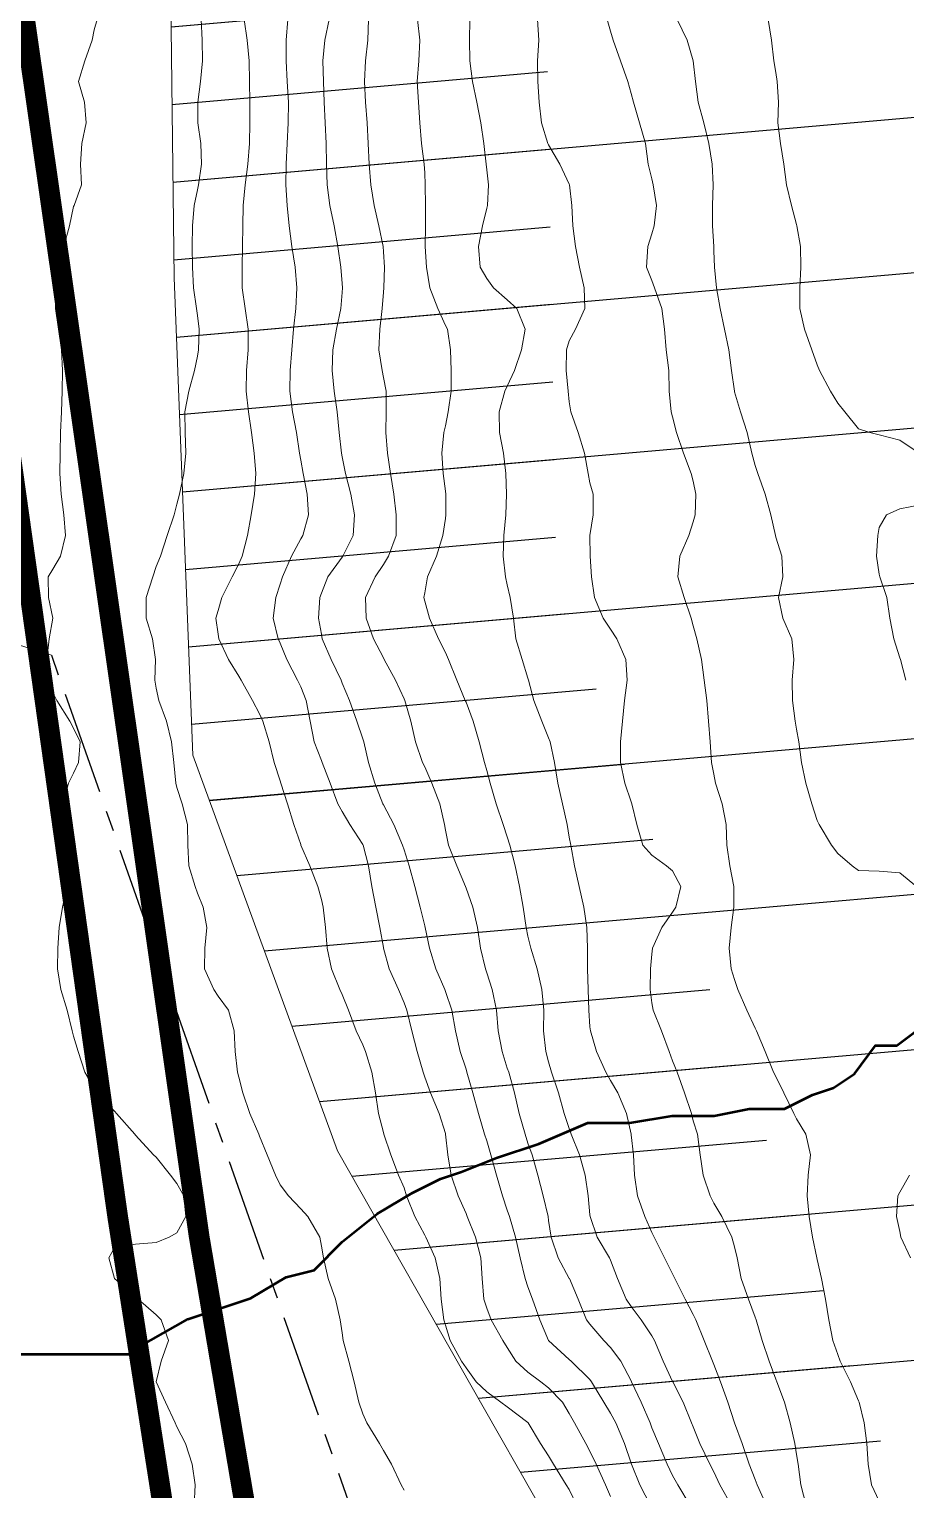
# Model space of a CAD drawing. Header units: centimetres. Extents: x 0 to 642158, y -847 to 649707.
# Drawn here: x 617073.68 to 617094.9, y 621337.13 to 621372.52 of the extents above; entities that cross this region are included whole.
import ezdxf

# ---------------------------------------------------------------- set-up
doc = ezdxf.new("R2010")
doc.units = ezdxf.units.CM
doc.header["$MEASUREMENT"] = 0
doc.linetypes.add('ACAD_ISO03W100', pattern=[30, 12, -18])
doc.linetypes.add('CENTERX2', pattern=[4, 2.5, -0.5, 0.5, -0.5])
for name, color, linetype, lineweight in [('MEV_flux_V', 7, 'Continuous', 15), ('MEV_layout inondation', 5, 'Continuous', 15), ('MEV_schema paysager_V', 7, 'Continuous', 20), ('WAL_topographie 0.5', 253, 'Continuous', 20)]:
    doc.layers.add(name, color=color, linetype=linetype, lineweight=lineweight)
doc.layers.add('MEV_schema paysager_Ha', color=7, linetype='Continuous', lineweight=25, transparency=0.13)
doc.layers.add('SPW_parcellaire cadastral', color=7, linetype='CENTERX2', lineweight=25, true_color=0xff0542)
picture_1 = doc.add_image_def('image2.png', size_in_pixel=(6614, 11023))

msp = doc.modelspace()

# ---------------------------------------------------------------- hatches: boundary and pattern name
at = {"layer": 'MEV_schema paysager_Ha', "transparency": 33554687}
h = msp.add_hatch(dxfattribs=at)
h.set_pattern_fill('ANSI31', color=60, scale=30, angle=320)
h.paths.add_polyline_path([(617170.419, 620834.567), (617172.651, 620836.166), (617173.767, 620838.36), (617176.52, 620837.394), (617174.806, 620846.341), (617170.861, 620863.855), (617160.166, 620908.624), (617154.776, 620933.562), (617146.673, 620971.647), (617141.556, 621000.514), (617137.768, 621021.34), (617128.09, 621079.063), (617126.156, 621093.864), (617119.316, 621143.104), (617111.792, 621208.391), (617108.156, 621251.964), (617106.162, 621276.436), (617103.961, 621303.676), (617102.134, 621336.288), (617100.135, 621389.845), (617096.516, 621463.981), (617093.32, 621529.296), (617090.317, 621582.148), (617088.875, 621608.789), (617089.552, 621610.434), (617091.584, 621610.24), (617079.838, 621624.63), (617079.15, 621614.869), (617077.224, 621610.745), (617075.161, 621604.283), (617075.024, 621597.272), (617074.199, 621592.185), (617074.199, 621587.785), (617073.373, 621584.761), (617071.723, 621576.1), (617070.554, 621571.223), (617069.004, 621567.237), (617065.792, 621560.483), (617065.459, 621555.39), (617064.352, 621548.747), (617063.248, 621545.861), (617063.538, 621539.763), (617064.894, 621531.341), (617066.831, 621523.888), (617067.993, 621518.758), (617069.311, 621511.094), (617070.285, 621505.466), (617073.425, 621497.132), (617077.756, 621487.932), (617080.679, 621477.434), (617081.545, 621462.498), (617082.024, 621453.112), (617079.891, 621448.421), (617077.757, 621439.358), (617074.131, 621434.987), (617070.825, 621431.469), (617069.438, 621426.671), (617071.018, 621420.988), (617073.27, 621414.516), (617077.07, 621409.311), (617077.914, 621402.699), (617079.322, 621395.946), (617077.774, 621388.912), (617077.028, 621379.272), (617077.18, 621366.49), (617077.637, 621354.926), (617081.138, 621345.34), (617084.667, 621339.141), (617088.419, 621332.55), (617091.943, 621324.141), (617093.489, 621313.549), (617093.991, 621301.308), (617095.095, 621293.181), (617098.226, 621286.522), (617098.599, 621269.214), (617098.32, 621260.56), (617100.919, 621240.097), (617102.163, 621224.304), (617102.661, 621213.61), (617104.31, 621203.418), (617105.03, 621196.058), (617108.853, 621175.666), (617110.452, 621164.481), (617113.761, 621137.233), (617115.569, 621117.477), (617117.489, 621112.22), (617116.988, 621109.132), (617114.316, 621105.794), (617111.985, 621102.229), (617112.056, 621101.1), (617120.765, 621101.771), (617121.63, 621095.928), (617112.376, 621095.304), (617112.524, 621092.145), (617113.883, 621089.004), (617118.105, 621088.839), (617120.775, 621088.744), (617122.967, 621085.98), (617123.825, 621080.262), (617124.207, 621073.973), (617125.553, 621066.79), (617126.9, 621057.169), (617128.055, 621049.377), (617129.783, 621041.532), (617130.994, 621026.347), (617134.207, 621004.931), (617136.145, 620988.525), (617136.031, 620979.069), (617142.374, 620949.543), (617145.918, 620930.208), (617153.153, 620899.212), (617158.672, 620872.657), (617161.08, 620858.212), (617163.85, 620847.016), (617167.101, 620840.155), (617169.922, 620834.909)])
h = msp.add_hatch(dxfattribs=at)
h.set_pattern_fill('ANSI31', color=60, scale=15, angle=320)
h.paths.add_polyline_path([(617170.419, 620834.567), (617172.651, 620836.166), (617173.767, 620838.36), (617172.164, 620839.948), (617169.222, 620844.997), (617165.011, 620861.103), (617155.295, 620905.773), (617149.967, 620930.558), (617141.637, 620968.956), (617138.302, 620999.865), (617134.651, 621021.029), (617125.75, 621078.391), (617121.772, 621092.578), (617115.806, 621141.831), (617107.516, 621206.061), (617103.711, 621250.656), (617102.096, 621275.072), (617098.522, 621305.188), (617095.036, 621336.316), (617086.438, 621359.081), (617085.934, 621388.312), (617080.11, 621426.004), (617086.838, 621442.658), (617088.578, 621463.389), (617083.681, 621500.211), (617076.945, 621529.071), (617073.11, 621552.713), (617080.742, 621582.645), (617082.21, 621610.23), (617089.552, 621610.434), (617091.584, 621610.24), (617079.838, 621624.63), (617079.15, 621614.869), (617077.224, 621610.745), (617075.161, 621604.283), (617075.024, 621597.272), (617074.199, 621592.185), (617074.199, 621587.785), (617073.373, 621584.761), (617071.723, 621576.1), (617070.554, 621571.223), (617069.004, 621567.237), (617065.792, 621560.483), (617065.459, 621555.39), (617064.352, 621548.747), (617063.248, 621545.861), (617063.538, 621539.763), (617064.894, 621531.341), (617066.831, 621523.888), (617067.993, 621518.758), (617069.311, 621511.094), (617070.285, 621505.466), (617073.425, 621497.132), (617077.756, 621487.932), (617080.679, 621477.434), (617081.545, 621462.498), (617082.024, 621453.112), (617079.891, 621448.421), (617077.757, 621439.358), (617074.131, 621434.987), (617070.825, 621431.469), (617069.438, 621426.671), (617071.018, 621420.988), (617073.27, 621414.516), (617077.07, 621409.311), (617077.914, 621402.699), (617079.322, 621395.946), (617077.774, 621388.912), (617077.028, 621379.272), (617077.18, 621366.49), (617077.637, 621354.926), (617081.138, 621345.34), (617084.667, 621339.141), (617088.419, 621332.55), (617091.943, 621324.141), (617093.489, 621313.549), (617093.991, 621301.308), (617095.095, 621293.181), (617098.226, 621286.522), (617098.599, 621269.214), (617098.32, 621260.56), (617100.919, 621240.097), (617102.163, 621224.304), (617102.661, 621213.61), (617104.31, 621203.418), (617105.03, 621196.058), (617108.853, 621175.666), (617110.452, 621164.481), (617113.761, 621137.233), (617115.569, 621117.477), (617117.489, 621112.22), (617116.988, 621109.132), (617114.316, 621105.794), (617111.985, 621102.229), (617112.056, 621101.1), (617120.765, 621101.771), (617121.63, 621095.928), (617112.376, 621095.304), (617112.524, 621092.145), (617113.883, 621089.004), (617118.105, 621088.839), (617120.775, 621088.744), (617122.967, 621085.98), (617123.825, 621080.262), (617124.207, 621073.973), (617125.553, 621066.79), (617126.9, 621057.169), (617128.055, 621049.377), (617129.783, 621041.532), (617130.994, 621026.347), (617134.207, 621004.931), (617136.145, 620988.525), (617136.031, 620979.069), (617142.374, 620949.543), (617145.918, 620930.208), (617153.153, 620899.212), (617158.672, 620872.657), (617161.08, 620858.212), (617163.85, 620847.016), (617167.101, 620840.155), (617169.922, 620834.909)])

# ---------------------------------------------------------------- linework, layer by layer
at = {"layer": 'MEV_flux_V', "color": 30, "linetype": 'ACAD_ISO03W100', "ltscale": 0.2}
msp.add_lwpolyline([(616984.209, 621368.582, -0.092386), (617074.212, 621357.354)], format="xyb", dxfattribs=at)
at = {"layer": 'MEV_layout inondation', "lineweight": 50}
msp.add_lwpolyline([(617073.265, 621340.417), (617076.154, 621340.417), (617076.154, 621340.587), (617076.324, 621340.587), (617077.513, 621341.266), (617079.042, 621341.776), (617079.892, 621342.285), (617080.571, 621342.455), (617081.251, 621343.135), (617082.101, 621343.814), (617082.951, 621344.324), (617083.63, 621344.664), (617084.14, 621344.834), (617084.99, 621345.173), (617086.009, 621345.513), (617087.199, 621346.023), (617088.218, 621346.023), (617089.238, 621346.193), (617090.257, 621346.193), (617091.107, 621346.362), (617091.957, 621346.362), (617092.637, 621346.702), (617093.146, 621346.872), (617093.656, 621347.212), (617094.166, 621347.891), (617094.676, 621347.891), (617095.355, 621348.401)], dxfattribs=at)
at = {"layer": 'MEV_schema paysager_V', "color": 60}
msp.add_lwpolyline([(617077.07, 621409.311), (617077.914, 621402.699), (617079.322, 621395.946), (617077.774, 621388.912), (617077.028, 621379.272), (617077.18, 621366.49), (617077.637, 621354.926), (617081.138, 621345.34), (617084.667, 621339.141), (617088.419, 621332.55), (617091.943, 621324.141), (617093.489, 621313.549), (617093.991, 621301.308), (617095.095, 621293.181), (617098.226, 621286.522), (617098.599, 621269.214), (617098.32, 621260.56), (617100.919, 621240.097), (617102.163, 621224.304)], dxfattribs=at)
at = {"layer": 'MEV_schema paysager_V', "color": 60, "const_width": 0.5}
for points in [[(617110.277, 621100.618), (617111.124, 621109.529), (617111.382, 621116.71), (617111.574, 621125.307), (617110.935, 621135.4), (617109.34, 621150.055), (617106.104, 621177.648), (617104.154, 621190.505), (617102.541, 621197.282), (617100.539, 621209.483), (617096.053, 621236.837), (617089.623, 621273.757), (617077.79, 621343.258), (617071.163, 621389.516)], [(617108.822, 621103.031), (617109.811, 621117.869), (617110.075, 621125.387), (617109.255, 621136.748), (617107.17, 621155.599), (617105.176, 621171.458), (617103.362, 621186.14), (617101.579, 621194.056), (617099.483, 621205.218), (617096.884, 621218.628), (617084.5, 621288.232), (617075.813, 621343.77), (617069.415, 621389.248)]]:
    msp.add_lwpolyline(points, dxfattribs=at)
at = {"layer": 'SPW_parcellaire cadastral'}
msp.add_lwpolyline([(616994.605, 621177.519), (616985.886, 621207.147), (616944.019, 621346.288), (616971.753, 621365.049), (617029.25, 621381.354), (617065.63, 621389.514), (617071.741, 621390.887), (617073.221, 621360.179), (617089.684, 621313.243), (617093.033, 621290.202), (617101.744, 621209.692), (616994.605, 621177.519)], dxfattribs=at)
at = {"layer": 'WAL_topographie 0.5'}
for points in [[(617075.321, 621372.75), (617075.25, 621372.5), (617075.195, 621372.25), (617075.02, 621371.75), (617074.868, 621371.25), (617075.01, 621370.75), (617075.054, 621370.25), (617074.947, 621369.75), (617074.919, 621369.25), (617074.937, 621368.75), (617074.764, 621368.25), (617074.75, 621368.219), (617074.647, 621367.75), (617074.511, 621367.25), (617074.371, 621366.75), (617074.3, 621366.25), (617074.313, 621365.75), (617074.386, 621365.25), (617074.46, 621364.75), (617074.484, 621364.25), (617074.474, 621363.75), (617074.454, 621363.25), (617074.433, 621362.75), (617074.424, 621362.25), (617074.418, 621361.75), (617074.447, 621361.25), (617074.51, 621360.75), (617074.55, 621360.25), (617074.432, 621359.75), (617074.25, 621359.436), (617074.13, 621359.25), (617074.145, 621358.75), (617074.25, 621358.25), (617074.25, 621358.25), (617074.25, 621358.25), (617074.156, 621357.75), (617074.099, 621357.25), (617074.152, 621356.75), (617074.25, 621356.45), (617074.343, 621356.25), (617074.656, 621355.75), (617074.75, 621355.583), (617074.906, 621355.25), (617074.866, 621354.75), (617074.75, 621354.495), (617074.626, 621354.25), (617074.498, 621353.75), (617074.536, 621353.25), (617074.615, 621352.75), (617074.647, 621352.25), (617074.594, 621351.75), (617074.484, 621351.25), (617074.396, 621350.75), (617074.364, 621350.25), (617074.36, 621349.75), (617074.444, 621349.25), (617074.591, 621348.75), (617074.714, 621348.25), (617074.75, 621348.125), (617074.858, 621347.75), (617075.018, 621347.25), (617075.25, 621346.86), (617075.315, 621346.75), (617075.75, 621346.299), (617075.788, 621346.25), (617076.228, 621345.75), (617076.25, 621345.726), (617076.684, 621345.25), (617076.75, 621345.188), (617077.094, 621344.75), (617077.25, 621344.548), (617077.42, 621344.25), (617077.468, 621343.75), (617077.25, 621343.356), (617077.066, 621343.25), (617076.75, 621343.124), (617076.25, 621343.078), (617075.75, 621343.006), (617075.6, 621342.75), (617075.74, 621342.25), (617075.75, 621342.239), (617076.25, 621341.813), (617076.311, 621341.75), (617076.75, 621341.366), (617076.868, 621341.25), (617077.047, 621340.75), (617076.868, 621340.25), (617076.75, 621339.75), (617076.971, 621339.25), (617077.212, 621338.75), (617077.25, 621338.659), (617077.457, 621338.25), (617077.616, 621337.75), (617077.692, 621337.25), (617077.669, 621336.75)], [(617077.838, 621372.75), (617077.863, 621372.25), (617077.867, 621371.75), (617077.819, 621371.25), (617077.753, 621370.75), (617077.755, 621370.25), (617077.826, 621369.75), (617077.848, 621369.25), (617077.771, 621368.75), (617077.75, 621368.627), (617077.672, 621368.25), (617077.631, 621367.75), (617077.623, 621367.25), (617077.624, 621366.75), (617077.65, 621366.25), (617077.726, 621365.75), (617077.75, 621365.579), (617077.787, 621365.25), (617077.772, 621364.75), (617077.75, 621364.595), (617077.678, 621364.25), (617077.536, 621363.75), (617077.439, 621363.25), (617077.452, 621362.75), (617077.468, 621362.25), (617077.416, 621361.75), (617077.312, 621361.25), (617077.25, 621361.007), (617077.18, 621360.75), (617077.011, 621360.25), (617076.855, 621359.75), (617076.75, 621359.497), (617076.669, 621359.25), (617076.51, 621358.75), (617076.509, 621358.25), (617076.656, 621357.75), (617076.735, 621357.25), (617076.719, 621356.75), (617076.75, 621356.553), (617076.811, 621356.25), (617076.996, 621355.75), (617077.117, 621355.25), (617077.173, 621354.75), (617077.226, 621354.25), (617077.25, 621354.145), (617077.375, 621353.75), (617077.506, 621353.25), (617077.515, 621352.75), (617077.537, 621352.25), (617077.689, 621351.75), (617077.75, 621351.587), (617077.889, 621351.25), (617077.978, 621350.75), (617077.929, 621350.25), (617077.921, 621349.75), (617078.141, 621349.25), (617078.25, 621349.093), (617078.5, 621348.75), (617078.64, 621348.25), (617078.661, 621347.75), (617078.721, 621347.25), (617078.75, 621347.129), (617078.849, 621346.75), (617079.012, 621346.25), (617079.232, 621345.75), (617079.25, 621345.7), (617079.437, 621345.25), (617079.635, 621344.75), (617079.75, 621344.519), (617079.956, 621344.25), (617080.25, 621343.941), (617080.424, 621343.75), (617080.707, 621343.25), (617080.75, 621343.033), (617080.801, 621342.75), (617080.913, 621342.25), (617081.088, 621341.75), (617081.203, 621341.25), (617081.25, 621340.934), (617081.278, 621340.75), (617081.41, 621340.25), (617081.54, 621339.75), (617081.651, 621339.25), (617081.75, 621338.969), (617081.846, 621338.75), (617082.157, 621338.25), (617082.25, 621338.085), (617082.448, 621337.75), (617082.678, 621337.25), (617082.75, 621337.119)], [(617078.877, 621372.75), (617078.953, 621372.25), (617079, 621371.75), (617079.01, 621371.25), (617079.013, 621370.75), (617079.016, 621370.25), (617079.005, 621369.75), (617078.966, 621369.25), (617078.902, 621368.75), (617078.852, 621368.25), (617078.843, 621367.75), (617078.842, 621367.25), (617078.829, 621366.75), (617078.832, 621366.25), (617078.903, 621365.75), (617078.973, 621365.25), (617078.974, 621364.75), (617078.934, 621364.25), (617078.926, 621363.75), (617078.986, 621363.25), (617079.057, 621362.75), (617079.123, 621362.25), (617079.162, 621361.75), (617079.127, 621361.25), (617079.048, 621360.75), (617078.956, 621360.25), (617078.827, 621359.75), (617078.75, 621359.563), (617078.592, 621359.25), (617078.335, 621358.75), (617078.25, 621358.438), (617078.194, 621358.25), (617078.25, 621357.864), (617078.266, 621357.75), (617078.5, 621357.25), (617078.75, 621356.844), (617078.805, 621356.75), (617079.083, 621356.25), (617079.25, 621355.927), (617079.327, 621355.75), (617079.48, 621355.25), (617079.607, 621354.75), (617079.75, 621354.306), (617079.768, 621354.25), (617079.928, 621353.75), (617080.082, 621353.25), (617080.25, 621352.761), (617080.254, 621352.75), (617080.47, 621352.25), (617080.662, 621351.75), (617080.75, 621351.434), (617080.788, 621351.25), (617080.844, 621350.75), (617080.89, 621350.25), (617080.991, 621349.75), (617081.196, 621349.25), (617081.25, 621349.129), (617081.407, 621348.75), (617081.591, 621348.25), (617081.75, 621347.915), (617081.814, 621347.75), (617081.972, 621347.25), (617082.056, 621346.75), (617082.133, 621346.25), (617082.25, 621345.788), (617082.26, 621345.75), (617082.427, 621345.25), (617082.616, 621344.75), (617082.75, 621344.443), (617082.811, 621344.25), (617083.012, 621343.75), (617083.25, 621343.303), (617083.279, 621343.25), (617083.502, 621342.75), (617083.612, 621342.25), (617083.65, 621341.75), (617083.71, 621341.25), (617083.75, 621341.117), (617083.867, 621340.75), (617084.137, 621340.25), (617084.25, 621340.089), (617084.495, 621339.75), (617084.75, 621339.507), (617085.092, 621339.25), (617085.25, 621339.14), (617085.75, 621338.757), (617085.756, 621338.75), (617086.053, 621338.25), (617086.25, 621337.952), (617086.364, 621337.75), (617086.677, 621337.25), (617086.75, 621337.135), (617086.932, 621336.75)], [(617079.936, 621372.75), (617079.896, 621372.25), (617079.894, 621371.75), (617079.923, 621371.25), (617079.949, 621370.75), (617079.94, 621370.25), (617079.916, 621369.75), (617079.895, 621369.25), (617079.89, 621368.75), (617079.918, 621368.25), (617079.967, 621367.75), (617080.036, 621367.25), (617080.114, 621366.75), (617080.153, 621366.25), (617080.13, 621365.75), (617080.075, 621365.25), (617080.032, 621364.75), (617079.992, 621364.25), (617079.984, 621363.75), (617080.05, 621363.25), (617080.142, 621362.75), (617080.222, 621362.25), (617080.25, 621362.073), (617080.304, 621361.75), (617080.402, 621361.25), (617080.44, 621360.75), (617080.297, 621360.25), (617080.25, 621360.17), (617080.022, 621359.75), (617079.808, 621359.25), (617079.75, 621359.069), (617079.642, 621358.75), (617079.581, 621358.25), (617079.698, 621357.75), (617079.75, 621357.64), (617079.913, 621357.25), (617080.172, 621356.75), (617080.25, 621356.581), (617080.378, 621356.25), (617080.476, 621355.75), (617080.576, 621355.25), (617080.75, 621354.801), (617080.771, 621354.75), (617080.962, 621354.25), (617081.146, 621353.75), (617081.25, 621353.566), (617081.438, 621353.25), (617081.75, 621352.766), (617081.758, 621352.75), (617081.891, 621352.25), (617081.971, 621351.75), (617082.068, 621351.25), (617082.161, 621350.75), (617082.25, 621350.266), (617082.253, 621350.25), (617082.389, 621349.75), (617082.616, 621349.25), (617082.75, 621348.932), (617082.82, 621348.75), (617082.941, 621348.25), (617083.064, 621347.75), (617083.209, 621347.25), (617083.25, 621347.125), (617083.387, 621346.75), (617083.599, 621346.25), (617083.75, 621345.759), (617083.752, 621345.75), (617083.81, 621345.25), (617083.894, 621344.75), (617084.056, 621344.25), (617084.25, 621343.827), (617084.28, 621343.75), (617084.478, 621343.25), (617084.606, 621342.75), (617084.64, 621342.25), (617084.679, 621341.75), (617084.75, 621341.531), (617084.859, 621341.25), (617085.142, 621340.75), (617085.25, 621340.582), (617085.457, 621340.25), (617085.75, 621339.979), (617086.059, 621339.75), (617086.25, 621339.604), (617086.588, 621339.25), (617086.75, 621338.977), (617086.88, 621338.75), (617087.15, 621338.25), (617087.25, 621338.067), (617087.402, 621337.75), (617087.623, 621337.25), (617087.75, 621336.966)], [(617080.94, 621372.75), (617080.83, 621372.25), (617080.787, 621371.75), (617080.799, 621371.25), (617080.819, 621370.75), (617080.84, 621370.25), (617080.865, 621369.75), (617080.874, 621369.25), (617080.888, 621368.75), (617080.956, 621368.25), (617081.058, 621367.75), (617081.148, 621367.25), (617081.219, 621366.75), (617081.25, 621366.353), (617081.258, 621366.25), (617081.25, 621366.135), (617081.223, 621365.75), (617081.113, 621365.25), (617081.022, 621364.75), (617081.007, 621364.25), (617081.055, 621363.75), (617081.127, 621363.25), (617081.176, 621362.75), (617081.232, 621362.25), (617081.25, 621362.159), (617081.332, 621361.75), (617081.459, 621361.25), (617081.552, 621360.75), (617081.517, 621360.25), (617081.267, 621359.75), (617081.25, 621359.727), (617080.902, 621359.25), (617080.75, 621358.857), (617080.711, 621358.75), (617080.675, 621358.25), (617080.75, 621357.858), (617080.771, 621357.75), (617080.986, 621357.25), (617081.224, 621356.75), (617081.25, 621356.674), (617081.425, 621356.25), (617081.606, 621355.75), (617081.75, 621355.324), (617081.772, 621355.25), (617081.89, 621354.75), (617082.039, 621354.25), (617082.236, 621353.75), (617082.25, 621353.724), (617082.499, 621353.25), (617082.715, 621352.75), (617082.75, 621352.633), (617082.87, 621352.25), (617083.007, 621351.75), (617083.14, 621351.25), (617083.25, 621350.795), (617083.262, 621350.75), (617083.368, 621350.25), (617083.516, 621349.75), (617083.735, 621349.25), (617083.75, 621349.206), (617083.904, 621348.75), (617083.995, 621348.25), (617084.108, 621347.75), (617084.25, 621347.32), (617084.271, 621347.25), (617084.418, 621346.75), (617084.551, 621346.25), (617084.701, 621345.75), (617084.75, 621345.582), (617084.854, 621345.25), (617084.988, 621344.75), (617085.135, 621344.25), (617085.25, 621343.904), (617085.3, 621343.75), (617085.444, 621343.25), (617085.557, 621342.75), (617085.68, 621342.25), (617085.75, 621342.045), (617085.86, 621341.75), (617086.038, 621341.25), (617086.246, 621340.75), (617086.25, 621340.745), (617086.75, 621340.291), (617086.798, 621340.25), (617087.25, 621339.801), (617087.288, 621339.75), (617087.59, 621339.25), (617087.75, 621338.984), (617087.873, 621338.75), (617088.084, 621338.25), (617088.25, 621337.779), (617088.26, 621337.75), (617088.455, 621337.25), (617088.718, 621336.75)], [(617081.889, 621372.75), (617081.869, 621372.25), (617081.82, 621371.75), (617081.794, 621371.25), (617081.818, 621370.75), (617081.859, 621370.25), (617081.879, 621369.75), (617081.905, 621369.25), (617081.949, 621368.75), (617082.026, 621368.25), (617082.141, 621367.75), (617082.242, 621367.25), (617082.25, 621367.125), (617082.273, 621366.75), (617082.258, 621366.25), (617082.25, 621366.147), (617082.221, 621365.75), (617082.164, 621365.25), (617082.139, 621364.75), (617082.22, 621364.25), (617082.25, 621364.08), (617082.315, 621363.75), (617082.314, 621363.25), (617082.306, 621362.75), (617082.349, 621362.25), (617082.421, 621361.75), (617082.499, 621361.25), (617082.561, 621360.75), (617082.555, 621360.25), (617082.374, 621359.75), (617082.25, 621359.55), (617082.049, 621359.25), (617081.819, 621358.75), (617081.83, 621358.25), (617082.01, 621357.75), (617082.25, 621357.288), (617082.268, 621357.25), (617082.541, 621356.75), (617082.75, 621356.294), (617082.769, 621356.25), (617082.913, 621355.75), (617083.023, 621355.25), (617083.2, 621354.75), (617083.25, 621354.645), (617083.421, 621354.25), (617083.612, 621353.75), (617083.726, 621353.25), (617083.75, 621353.114), (617083.825, 621352.75), (617084.025, 621352.25), (617084.235, 621351.75), (617084.25, 621351.707), (617084.415, 621351.25), (617084.528, 621350.75), (617084.6, 621350.25), (617084.72, 621349.75), (617084.75, 621349.658), (617084.885, 621349.25), (617084.988, 621348.75), (617085.03, 621348.25), (617085.121, 621347.75), (617085.25, 621347.348), (617085.283, 621347.25), (617085.425, 621346.75), (617085.538, 621346.25), (617085.679, 621345.75), (617085.75, 621345.532), (617085.848, 621345.25), (617085.988, 621344.75), (617086.118, 621344.25), (617086.235, 621343.75), (617086.25, 621343.653), (617086.314, 621343.25), (617086.477, 621342.75), (617086.75, 621342.252), (617086.752, 621342.25), (617086.965, 621341.75), (617087.168, 621341.25), (617087.25, 621341.147), (617087.589, 621340.75), (617087.75, 621340.579), (617087.997, 621340.25), (617088.25, 621339.767), (617088.258, 621339.75), (617088.491, 621339.25), (617088.707, 621338.75), (617088.75, 621338.632), (617088.91, 621338.25), (617089.116, 621337.75), (617089.25, 621337.48), (617089.378, 621337.25), (617089.68, 621336.75)], [(617083.079, 621372.75), (617083.133, 621372.25), (617083.107, 621371.75), (617083.069, 621371.25), (617083.096, 621370.75), (617083.13, 621370.25), (617083.176, 621369.75), (617083.24, 621369.25), (617083.25, 621369.036), (617083.263, 621368.75), (617083.269, 621368.25), (617083.269, 621367.75), (617083.264, 621367.25), (617083.293, 621366.75), (617083.377, 621366.25), (617083.569, 621365.75), (617083.75, 621365.343), (617083.8, 621365.25), (617083.874, 621364.75), (617083.89, 621364.25), (617083.892, 621363.75), (617083.82, 621363.25), (617083.75, 621362.912), (617083.709, 621362.75), (617083.664, 621362.25), (617083.698, 621361.75), (617083.75, 621361.324), (617083.759, 621361.25), (617083.765, 621360.75), (617083.75, 621360.662), (617083.687, 621360.25), (617083.535, 621359.75), (617083.319, 621359.25), (617083.25, 621358.862), (617083.23, 621358.75), (617083.25, 621358.66), (617083.363, 621358.25), (617083.583, 621357.75), (617083.75, 621357.418), (617083.825, 621357.25), (617084.029, 621356.75), (617084.233, 621356.25), (617084.25, 621356.21), (617084.426, 621355.75), (617084.57, 621355.25), (617084.699, 621354.75), (617084.75, 621354.559), (617084.838, 621354.25), (617084.981, 621353.75), (617085.146, 621353.25), (617085.25, 621352.952), (617085.311, 621352.75), (617085.439, 621352.25), (617085.548, 621351.75), (617085.637, 621351.25), (617085.708, 621350.75), (617085.75, 621350.547), (617085.82, 621350.25), (617085.971, 621349.75), (617086.089, 621349.25), (617086.13, 621348.75), (617086.125, 621348.25), (617086.182, 621347.75), (617086.25, 621347.5), (617086.322, 621347.25), (617086.486, 621346.75), (617086.629, 621346.25), (617086.75, 621345.88), (617086.799, 621345.75), (617086.998, 621345.25), (617087.135, 621344.75), (617087.204, 621344.25), (617087.25, 621343.792), (617087.254, 621343.75), (617087.427, 621343.25), (617087.727, 621342.75), (617087.75, 621342.697), (617087.92, 621342.25), (617088.131, 621341.75), (617088.25, 621341.572), (617088.49, 621341.25), (617088.75, 621340.859), (617088.811, 621340.75), (617089.023, 621340.25), (617089.25, 621339.756), (617089.253, 621339.75), (617089.509, 621339.25), (617089.712, 621338.75), (617089.75, 621338.657), (617089.914, 621338.25), (617090.152, 621337.75), (617090.25, 621337.563), (617090.398, 621337.25), (617090.68, 621336.75)], [(617084.346, 621372.75), (617084.331, 621372.25), (617084.345, 621371.75), (617084.405, 621371.25), (617084.513, 621370.75), (617084.609, 621370.25), (617084.678, 621369.75), (617084.736, 621369.25), (617084.75, 621369.11), (617084.793, 621368.75), (617084.769, 621368.25), (617084.75, 621368.18), (617084.647, 621367.75), (617084.55, 621367.25), (617084.595, 621366.75), (617084.75, 621366.48), (617084.912, 621366.25), (617085.25, 621365.963), (617085.481, 621365.75), (617085.679, 621365.25), (617085.597, 621364.75), (617085.426, 621364.25), (617085.25, 621363.867), (617085.191, 621363.75), (617085.054, 621363.25), (617085.064, 621362.75), (617085.156, 621362.25), (617085.212, 621361.75), (617085.226, 621361.25), (617085.212, 621360.75), (617085.167, 621360.25), (617085.153, 621359.75), (617085.209, 621359.25), (617085.25, 621359.058), (617085.32, 621358.75), (617085.397, 621358.25), (617085.457, 621357.75), (617085.606, 621357.25), (617085.75, 621356.794), (617085.764, 621356.75), (617085.89, 621356.25), (617086.084, 621355.75), (617086.25, 621355.352), (617086.286, 621355.25), (617086.388, 621354.75), (617086.473, 621354.25), (617086.584, 621353.75), (617086.696, 621353.25), (617086.75, 621352.943), (617086.784, 621352.75), (617086.874, 621352.25), (617086.99, 621351.75), (617087.106, 621351.25), (617087.174, 621350.75), (617087.19, 621350.25), (617087.19, 621349.75), (617087.206, 621349.25), (617087.22, 621348.75), (617087.25, 621348.346), (617087.26, 621348.25), (617087.407, 621347.75), (617087.636, 621347.25), (617087.75, 621347.048), (617087.922, 621346.75), (617088.136, 621346.25), (617088.248, 621345.75), (617088.25, 621345.734), (617088.301, 621345.25), (617088.325, 621344.75), (617088.398, 621344.25), (617088.576, 621343.75), (617088.75, 621343.362), (617088.801, 621343.25), (617089.056, 621342.75), (617089.25, 621342.366), (617089.305, 621342.25), (617089.553, 621341.75), (617089.75, 621341.378), (617089.813, 621341.25), (617090.015, 621340.75), (617090.215, 621340.25), (617090.25, 621340.165), (617090.414, 621339.75), (617090.585, 621339.25), (617090.75, 621338.75), (617090.75, 621338.75), (617090.935, 621338.25), (617091.107, 621337.75), (617091.25, 621337.377), (617091.298, 621337.25), (617091.525, 621336.75)], [(617085.979, 621372.75), (617086.01, 621372.25), (617085.981, 621371.75), (617085.988, 621371.25), (617086.024, 621370.75), (617086.081, 621370.25), (617086.228, 621369.75), (617086.25, 621369.713), (617086.523, 621369.25), (617086.75, 621368.761), (617086.755, 621368.75), (617086.81, 621368.25), (617086.837, 621367.75), (617086.904, 621367.25), (617086.997, 621366.75), (617087.107, 621366.25), (617087.128, 621365.75), (617086.901, 621365.25), (617086.75, 621364.964), (617086.685, 621364.75), (617086.671, 621364.25), (617086.721, 621363.75), (617086.75, 621363.491), (617086.785, 621363.25), (617086.961, 621362.75), (617087.118, 621362.25), (617087.208, 621361.75), (617087.25, 621361.524), (617087.332, 621361.25), (617087.328, 621360.75), (617087.25, 621360.25), (617087.254, 621359.75), (617087.291, 621359.25), (617087.361, 621358.75), (617087.569, 621358.25), (617087.75, 621357.985), (617087.903, 621357.75), (617088.121, 621357.25), (617088.152, 621356.75), (617088.088, 621356.25), (617088.038, 621355.75), (617087.992, 621355.25), (617087.99, 621354.75), (617088.097, 621354.25), (617088.25, 621353.798), (617088.266, 621353.75), (617088.382, 621353.25), (617088.528, 621352.75), (617088.75, 621352.508), (617089.107, 621352.25), (617089.25, 621352.123), (617089.448, 621351.75), (617089.327, 621351.25), (617089.25, 621351.125), (617088.99, 621350.75), (617088.763, 621350.25), (617088.75, 621350.107), (617088.717, 621349.75), (617088.705, 621349.25), (617088.75, 621348.927), (617088.778, 621348.75), (617088.983, 621348.25), (617089.168, 621347.75), (617089.25, 621347.526), (617089.358, 621347.25), (617089.543, 621346.75), (617089.707, 621346.25), (617089.75, 621346.067), (617089.851, 621345.75), (617089.919, 621345.25), (617089.988, 621344.75), (617090.164, 621344.25), (617090.25, 621344.076), (617090.447, 621343.75), (617090.686, 621343.25), (617090.75, 621343.016), (617090.813, 621342.75), (617090.914, 621342.25), (617091.085, 621341.75), (617091.25, 621341.315), (617091.275, 621341.25), (617091.423, 621340.75), (617091.591, 621340.25), (617091.75, 621339.808), (617091.778, 621339.75), (617091.962, 621339.25), (617092.096, 621338.75), (617092.207, 621338.25), (617092.25, 621337.982), (617092.288, 621337.75), (617092.356, 621337.25), (617092.482, 621336.75)], [(617087.667, 621372.75), (617087.75, 621372.469), (617087.815, 621372.25), (617087.991, 621371.75), (617088.169, 621371.25), (617088.25, 621370.96), (617088.306, 621370.75), (617088.448, 621370.25), (617088.594, 621369.75), (617088.658, 621369.25), (617088.75, 621368.894), (617088.782, 621368.75), (617088.862, 621368.25), (617088.801, 621367.75), (617088.75, 621367.559), (617088.653, 621367.25), (617088.618, 621366.75), (617088.75, 621366.431), (617088.815, 621366.25), (617088.991, 621365.75), (617089.056, 621365.25), (617089.099, 621364.75), (617089.157, 621364.25), (617089.165, 621363.75), (617089.214, 621363.25), (617089.25, 621363.128), (617089.345, 621362.75), (617089.518, 621362.25), (617089.701, 621361.75), (617089.75, 621361.564), (617089.813, 621361.25), (617089.801, 621360.75), (617089.75, 621360.579), (617089.641, 621360.25), (617089.427, 621359.75), (617089.377, 621359.25), (617089.533, 621358.75), (617089.698, 621358.25), (617089.75, 621358.065), (617089.841, 621357.75), (617089.953, 621357.25), (617090.019, 621356.75), (617090.076, 621356.25), (617090.124, 621355.75), (617090.163, 621355.25), (617090.197, 621354.75), (617090.25, 621354.472), (617090.292, 621354.25), (617090.451, 621353.75), (617090.55, 621353.25), (617090.561, 621352.75), (617090.636, 621352.25), (617090.731, 621351.75), (617090.737, 621351.25), (617090.669, 621350.75), (617090.624, 621350.25), (617090.672, 621349.75), (617090.75, 621349.495), (617090.829, 621349.25), (617091.045, 621348.75), (617091.25, 621348.314), (617091.282, 621348.25), (617091.495, 621347.75), (617091.693, 621347.25), (617091.75, 621347.145), (617091.942, 621346.75), (617092.183, 621346.25), (617092.25, 621346.115), (617092.476, 621345.75), (617092.589, 621345.25), (617092.536, 621344.75), (617092.508, 621344.25), (617092.555, 621343.75), (617092.641, 621343.25), (617092.74, 621342.75), (617092.75, 621342.708), (617092.856, 621342.25), (617092.956, 621341.75), (617093.037, 621341.25), (617093.131, 621340.75), (617093.25, 621340.409), (617093.311, 621340.25), (617093.557, 621339.75), (617093.75, 621339.284), (617093.764, 621339.25), (617093.893, 621338.75), (617093.951, 621338.25), (617093.983, 621337.75), (617094.064, 621337.25), (617094.25, 621336.859)], [(617089.363, 621372.75), (617089.606, 621372.25), (617089.75, 621371.75), (617089.75, 621371.75), (617089.804, 621371.25), (617089.872, 621370.75), (617090.004, 621370.25), (617090.132, 621369.75), (617090.212, 621369.25), (617090.234, 621368.75), (617090.214, 621368.25), (617090.221, 621367.75), (617090.246, 621367.25), (617090.25, 621367.15), (617090.266, 621366.75), (617090.317, 621366.25), (617090.404, 621365.75), (617090.509, 621365.25), (617090.609, 621364.75), (617090.677, 621364.25), (617090.746, 621363.75), (617090.75, 621363.735), (617090.896, 621363.25), (617091.055, 621362.75), (617091.173, 621362.25), (617091.25, 621361.944), (617091.313, 621361.75), (617091.492, 621361.25), (617091.626, 621360.75), (617091.739, 621360.25), (617091.75, 621360.214), (617091.899, 621359.75), (617091.919, 621359.25), (617091.812, 621358.75), (617091.923, 621358.25), (617092.138, 621357.75), (617092.189, 621357.25), (617092.146, 621356.75), (617092.154, 621356.25), (617092.217, 621355.75), (617092.25, 621355.561), (617092.31, 621355.25), (617092.372, 621354.75), (617092.473, 621354.25), (617092.625, 621353.75), (617092.75, 621353.346), (617092.796, 621353.25), (617093.101, 621352.75), (617093.25, 621352.55), (617093.602, 621352.25), (617093.75, 621352.131), (617094.25, 621352.119), (617094.75, 621352.075), (617095.16, 621351.75)], [(617091.562, 621372.75), (617091.648, 621372.25), (617091.706, 621371.75), (617091.75, 621371.467), (617091.785, 621371.25), (617091.815, 621370.75), (617091.795, 621370.25), (617091.867, 621369.75), (617091.948, 621369.25), (617092.01, 621368.75), (617092.13, 621368.25), (617092.25, 621367.787), (617092.262, 621367.75), (617092.349, 621367.25), (617092.357, 621366.75), (617092.328, 621366.25), (617092.334, 621365.75), (617092.441, 621365.25), (617092.624, 621364.75), (617092.75, 621364.389), (617092.81, 621364.25), (617093.074, 621363.75), (617093.25, 621363.454), (617093.425, 621363.25), (617093.75, 621362.835), (617094.025, 621362.75), (617094.25, 621362.688), (617094.75, 621362.564), (617095.223, 621362.25)], [(617095.25, 621360.995), (617094.75, 621360.901), (617094.427, 621360.75), (617094.25, 621360.446), (617094.216, 621360.25), (617094.184, 621359.75), (617094.25, 621359.313), (617094.265, 621359.25), (617094.435, 621358.75), (617094.512, 621358.25), (617094.609, 621357.75), (617094.75, 621357.29), (617094.768, 621357.25), (617094.899, 621356.75)], [(617094.983, 621344.75), (617094.75, 621344.343), (617094.707, 621344.25), (617094.673, 621343.75), (617094.75, 621343.385), (617094.778, 621343.25), (617095.01, 621342.75)]]:
    msp.add_lwpolyline(points, dxfattribs=at)

# ---------------------------------------------------------------- pictures from other files: only their frames are drawn
image = msp.add_image(picture_1, insert=(616830.845, 620745.783), size_in_units=(429.466, 715.756), dxfattribs=dict(brightness=75))
image.dxf.flags = 7

doc.saveas('drawing.dxf')
